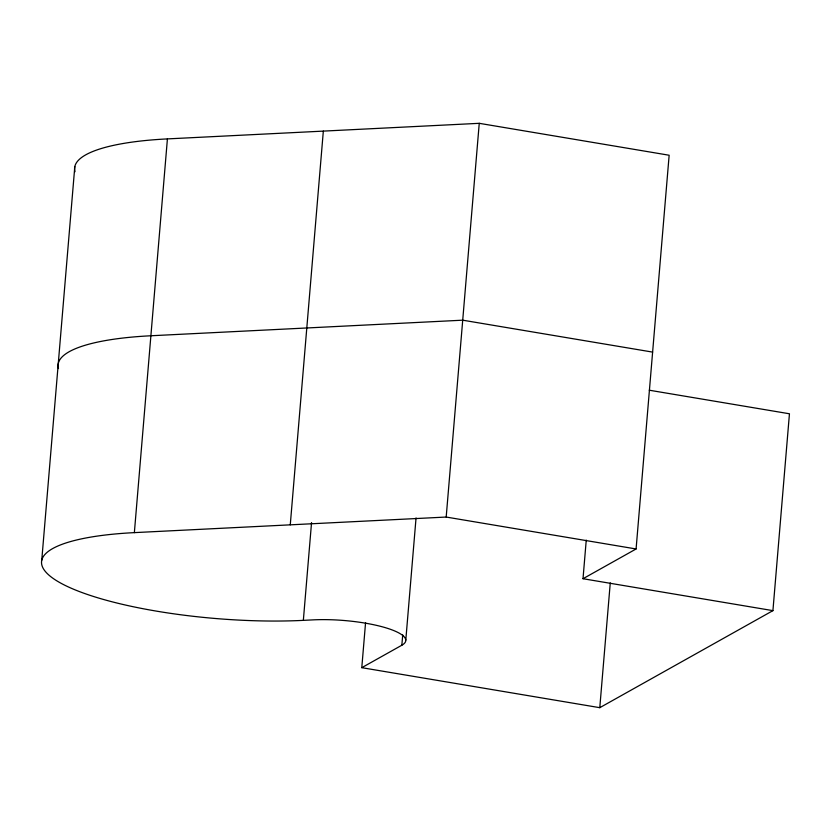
<?xml version="1.0" encoding="UTF-8"?>
<svg xmlns="http://www.w3.org/2000/svg" width="831" height="831" viewBox="0 0 831 831"><rect width="100%" height="100%" fill="white"/><g stroke="black" fill="none" stroke-linecap="round" stroke-linejoin="round"><path stroke-width="1.25" d="M41.747 560.291L74.811 166.564M365.567 622.637L361.786 667.677L401.851 645.22A62.834 14.885 4.8 0 0 384.244 627.343A62.834 14.885 4.8 0 0 313.329 619.864L303.346 620.362A177.927 42.142 4.8 0 1 62.938 584.286A177.927 42.142 4.8 0 1 134.362 532.629L167.415 138.902L479.248 123.32L669.152 155.241L636.089 548.969L583.009 578.719L586.25 540.119M290.268 524.839L323.332 131.111M303.346 620.362L311.552 522.574M401.851 645.22L402.713 634.926M405.788 640.161L416.051 517.921M134.362 532.629L446.185 517.048L479.248 123.32M361.786 667.677L599.785 707.68L610.266 582.874M599.785 707.68L772.923 610.64L789.45 413.776L649.25 390.206M652.626 352.105L462.711 320.184L150.889 335.766A177.927 42.142 4.8 0 0 58.492 368.59M446.185 517.048L636.089 548.969M583.009 578.719L772.923 610.64M75.019 171.726A177.927 42.142 4.8 0 1 167.415 138.902"/></g></svg>
